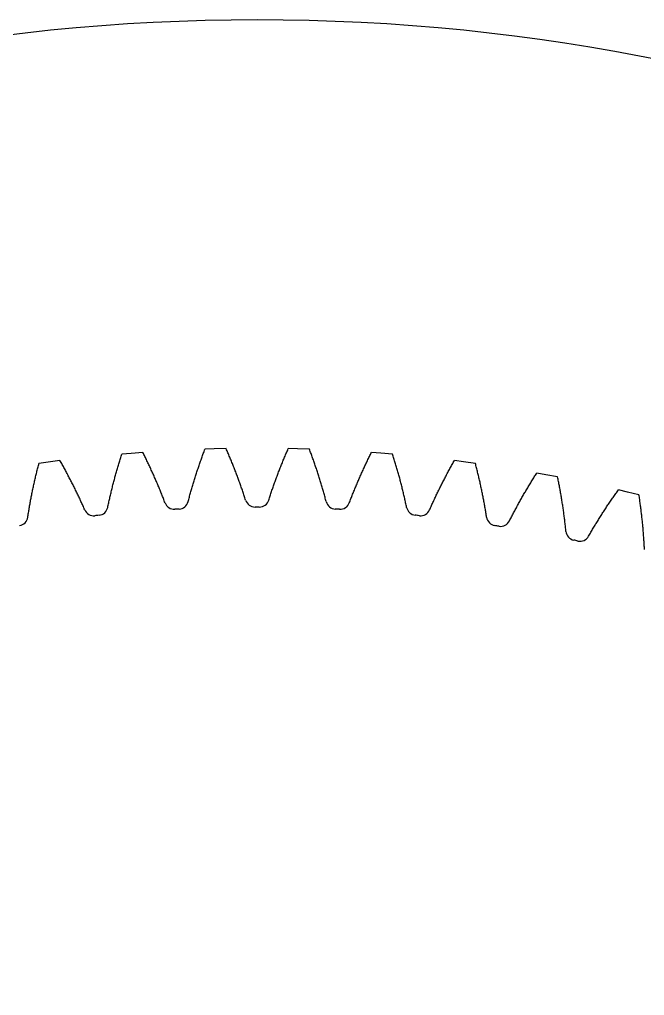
# Model space of a CAD drawing. Header units: inches. Extents: x -337 to 409, y -412 to 336.
# Drawn here: x -217.8 to -175.9, y 270.9 to 336.3 of the extents above; entities that cross this region are included whole.
import ezdxf

# ---------------------------------------------------------------- set-up
doc = ezdxf.new("R2010")
doc.units = ezdxf.units.IN
doc.header["$MEASUREMENT"] = 0

msp = doc.modelspace()

# ---------------------------------------------------------------- linework, layer by layer
at = {"color": 7, "linetype": 'Continuous'}
for p, q in [((-211.013, 306.879), (-210.991, 306.952)), ((-210.991, 306.952), (-210.968, 307.026)), ((-210.968, 307.026), (-210.945, 307.099)), ((-210.945, 307.099), (-210.922, 307.173)), ((-209.469, 307.216), (-209.504, 307.284)), ((-209.435, 307.147), (-209.469, 307.216)), ((-209.401, 307.078), (-209.435, 307.147)), ((-209.367, 307.009), (-209.401, 307.078)), ((-209.333, 306.939), (-209.367, 307.009)), ((-209.299, 306.87), (-209.333, 306.939)), ((-205.58, 306.852), (-205.554, 306.924)), ((-205.554, 306.924), (-205.528, 306.997)), ((-205.528, 306.997), (-205.502, 307.069)), ((-205.502, 307.069), (-205.476, 307.142)), ((-205.476, 307.142), (-205.45, 307.214)), ((-205.45, 307.214), (-205.423, 307.286)), ((-205.423, 307.286), (-205.396, 307.358)), ((-205.396, 307.358), (-205.369, 307.43)), ((-205.369, 307.43), (-205.343, 307.502)), ((-203.89, 307.469), (-203.921, 307.54)), ((-203.859, 307.398), (-203.89, 307.469)), ((-203.829, 307.328), (-203.859, 307.398)), ((-203.798, 307.257), (-203.829, 307.328)), ((-203.768, 307.186), (-203.798, 307.257)), ((-203.738, 307.115), (-203.768, 307.186)), ((-203.708, 307.044), (-203.738, 307.115)), ((-203.679, 306.973), (-203.708, 307.044)), ((-203.649, 306.902), (-203.679, 306.973)), ((-203.62, 306.831), (-203.649, 306.902)), ((-200.055, 306.831), (-200.025, 306.902)), ((-200.025, 306.902), (-199.996, 306.973)), ((-199.996, 306.973), (-199.966, 307.044)), ((-199.966, 307.044), (-199.936, 307.115)), ((-199.936, 307.115), (-199.906, 307.186)), ((-199.906, 307.186), (-199.876, 307.257)), ((-199.876, 307.257), (-199.846, 307.328)), ((-199.846, 307.328), (-199.815, 307.398)), ((-199.815, 307.398), (-199.785, 307.469)), ((-199.785, 307.469), (-199.754, 307.54)), ((-198.305, 307.43), (-198.332, 307.502)), ((-198.278, 307.358), (-198.305, 307.43)), ((-198.251, 307.286), (-198.278, 307.358)), ((-198.225, 307.214), (-198.251, 307.286)), ((-198.198, 307.142), (-198.225, 307.214)), ((-198.172, 307.069), (-198.198, 307.142)), ((-198.146, 306.997), (-198.172, 307.069)), ((-198.12, 306.924), (-198.146, 306.997)), ((-198.094, 306.852), (-198.12, 306.924)), ((-194.375, 306.87), (-194.341, 306.939)), ((-194.341, 306.939), (-194.308, 307.009)), ((-194.308, 307.009), (-194.274, 307.078)), ((-194.274, 307.078), (-194.239, 307.147)), ((-194.239, 307.147), (-194.205, 307.216)), ((-194.205, 307.216), (-194.171, 307.284)), ((-192.73, 307.099), (-192.753, 307.173)), ((-192.707, 307.026), (-192.73, 307.099)), ((-192.684, 306.952), (-192.707, 307.026)), ((-192.661, 306.879), (-192.684, 306.952)), ((-216.571, 306.179), (-216.552, 306.253)), ((-216.552, 306.253), (-216.533, 306.328)), ((-216.533, 306.328), (-216.514, 306.402)), ((-216.514, 306.402), (-216.495, 306.477)), ((-216.495, 306.477), (-216.476, 306.551)), ((-215.028, 306.67), (-215.065, 306.737)), ((-214.99, 306.603), (-215.028, 306.67)), ((-214.952, 306.536), (-214.99, 306.603)), ((-214.915, 306.469), (-214.952, 306.536)), ((-214.877, 306.402), (-214.915, 306.469)), ((-214.84, 306.334), (-214.877, 306.402)), ((-214.803, 306.267), (-214.84, 306.334)), ((-214.766, 306.199), (-214.803, 306.267)), ((-211.211, 306.215), (-211.19, 306.289)), ((-211.19, 306.289), (-211.168, 306.363)), ((-211.168, 306.363), (-211.147, 306.437)), ((-211.147, 306.437), (-211.125, 306.511)), ((-211.125, 306.511), (-211.103, 306.584)), ((-211.103, 306.584), (-211.081, 306.658)), ((-211.081, 306.658), (-211.058, 306.732)), ((-211.058, 306.732), (-211.036, 306.805)), ((-211.036, 306.805), (-211.013, 306.879)), ((-209.266, 306.801), (-209.299, 306.87)), ((-209.232, 306.732), (-209.266, 306.801)), ((-209.199, 306.662), (-209.232, 306.732)), ((-209.166, 306.593), (-209.199, 306.662)), ((-209.133, 306.523), (-209.166, 306.593)), ((-209.1, 306.454), (-209.133, 306.523)), ((-209.067, 306.384), (-209.1, 306.454)), ((-209.035, 306.314), (-209.067, 306.384)), ((-209.002, 306.244), (-209.035, 306.314)), ((-208.97, 306.175), (-209.002, 306.244)), ((-205.806, 306.197), (-205.782, 306.27)), ((-205.782, 306.27), (-205.757, 306.343)), ((-205.757, 306.343), (-205.732, 306.416)), ((-205.732, 306.416), (-205.707, 306.489)), ((-205.707, 306.489), (-205.682, 306.561)), ((-205.682, 306.561), (-205.657, 306.634)), ((-205.657, 306.634), (-205.631, 306.707)), ((-205.631, 306.707), (-205.606, 306.779)), ((-205.606, 306.779), (-205.58, 306.852)), ((-203.59, 306.76), (-203.62, 306.831)), ((-203.561, 306.689), (-203.59, 306.76)), ((-203.532, 306.618), (-203.561, 306.689)), ((-203.503, 306.546), (-203.532, 306.618)), ((-203.475, 306.475), (-203.503, 306.546)), ((-203.446, 306.403), (-203.475, 306.475)), ((-203.418, 306.332), (-203.446, 306.403)), ((-203.389, 306.26), (-203.418, 306.332)), ((-203.361, 306.189), (-203.389, 306.26)), ((-200.313, 306.189), (-200.285, 306.26)), ((-200.285, 306.26), (-200.257, 306.332)), ((-200.257, 306.332), (-200.228, 306.403)), ((-200.228, 306.403), (-200.2, 306.475)), ((-200.2, 306.475), (-200.171, 306.546)), ((-200.171, 306.546), (-200.142, 306.618)), ((-200.142, 306.618), (-200.113, 306.689)), ((-200.113, 306.689), (-200.084, 306.76)), ((-200.084, 306.76), (-200.055, 306.831)), ((-198.069, 306.779), (-198.094, 306.852)), ((-198.043, 306.707), (-198.069, 306.779)), ((-198.018, 306.634), (-198.043, 306.707)), ((-197.992, 306.561), (-198.018, 306.634)), ((-197.967, 306.489), (-197.992, 306.561)), ((-197.942, 306.416), (-197.967, 306.489)), ((-197.917, 306.343), (-197.942, 306.416)), ((-197.893, 306.27), (-197.917, 306.343)), ((-197.868, 306.197), (-197.893, 306.27)), ((-194.704, 306.175), (-194.672, 306.244)), ((-194.672, 306.244), (-194.639, 306.314)), ((-194.639, 306.314), (-194.607, 306.384)), ((-194.607, 306.384), (-194.574, 306.454)), ((-194.574, 306.454), (-194.541, 306.523)), ((-194.541, 306.523), (-194.508, 306.593)), ((-194.508, 306.593), (-194.475, 306.662)), ((-194.475, 306.662), (-194.442, 306.732)), ((-194.442, 306.732), (-194.409, 306.801)), ((-194.409, 306.801), (-194.375, 306.87)), ((-192.638, 306.805), (-192.661, 306.879)), ((-192.616, 306.732), (-192.638, 306.805)), ((-192.594, 306.658), (-192.616, 306.732)), ((-192.571, 306.584), (-192.594, 306.658)), ((-192.549, 306.511), (-192.571, 306.584)), ((-192.528, 306.437), (-192.549, 306.511)), ((-192.506, 306.363), (-192.528, 306.437)), ((-192.484, 306.289), (-192.506, 306.363)), ((-192.463, 306.215), (-192.484, 306.289)), ((-188.909, 306.199), (-188.872, 306.267)), ((-188.872, 306.267), (-188.834, 306.334)), ((-188.834, 306.334), (-188.797, 306.402)), ((-188.797, 306.402), (-188.76, 306.469)), ((-188.76, 306.469), (-188.722, 306.536)), ((-188.722, 306.536), (-188.685, 306.603)), ((-188.685, 306.603), (-188.647, 306.67)), ((-188.647, 306.67), (-188.609, 306.737)), ((-187.179, 306.477), (-187.199, 306.551)), ((-187.16, 306.402), (-187.179, 306.477)), ((-187.141, 306.328), (-187.16, 306.402)), ((-187.122, 306.253), (-187.141, 306.328)), ((-187.104, 306.179), (-187.122, 306.253)), ((-216.715, 305.58), (-216.697, 305.655)), ((-216.697, 305.655), (-216.68, 305.73)), ((-216.68, 305.73), (-216.662, 305.805)), ((-216.662, 305.805), (-216.644, 305.88)), ((-216.644, 305.88), (-216.626, 305.954)), ((-216.626, 305.954), (-216.608, 306.029)), ((-216.608, 306.029), (-216.589, 306.104)), ((-216.589, 306.104), (-216.571, 306.179)), ((-214.729, 306.132), (-214.766, 306.199)), ((-214.692, 306.064), (-214.729, 306.132)), ((-214.656, 305.997), (-214.692, 306.064)), ((-214.619, 305.929), (-214.656, 305.997)), ((-214.583, 305.861), (-214.619, 305.929)), ((-214.547, 305.793), (-214.583, 305.861)), ((-214.511, 305.725), (-214.547, 305.793)), ((-214.475, 305.657), (-214.511, 305.725)), ((-214.439, 305.589), (-214.475, 305.657)), ((-214.403, 305.521), (-214.439, 305.589)), ((-211.397, 305.548), (-211.377, 305.622)), ((-211.377, 305.622), (-211.357, 305.697)), ((-211.357, 305.697), (-211.337, 305.771)), ((-211.337, 305.771), (-211.316, 305.845)), ((-211.316, 305.845), (-211.296, 305.919)), ((-211.296, 305.919), (-211.275, 305.993)), ((-211.275, 305.993), (-211.254, 306.067)), ((-211.254, 306.067), (-211.233, 306.141)), ((-211.233, 306.141), (-211.211, 306.215)), ((-208.938, 306.105), (-208.97, 306.175)), ((-208.906, 306.035), (-208.938, 306.105)), ((-208.874, 305.965), (-208.906, 306.035)), ((-208.842, 305.894), (-208.874, 305.965)), ((-208.811, 305.824), (-208.842, 305.894)), ((-208.779, 305.754), (-208.811, 305.824)), ((-208.748, 305.684), (-208.779, 305.754)), ((-208.717, 305.613), (-208.748, 305.684)), ((-208.686, 305.543), (-208.717, 305.613)), ((-206.02, 305.538), (-205.997, 305.612)), ((-205.997, 305.612), (-205.974, 305.685)), ((-205.974, 305.685), (-205.95, 305.758)), ((-205.95, 305.758), (-205.926, 305.832)), ((-205.926, 305.832), (-205.903, 305.905)), ((-205.903, 305.905), (-205.879, 305.978)), ((-205.879, 305.978), (-205.855, 306.051)), ((-205.855, 306.051), (-205.831, 306.124)), ((-205.831, 306.124), (-205.806, 306.197)), ((-203.333, 306.117), (-203.361, 306.189)), ((-203.305, 306.045), (-203.333, 306.117)), ((-203.278, 305.974), (-203.305, 306.045)), ((-203.25, 305.902), (-203.278, 305.974)), ((-203.222, 305.83), (-203.25, 305.902)), ((-203.195, 305.758), (-203.222, 305.83)), ((-203.168, 305.686), (-203.195, 305.758)), ((-203.141, 305.614), (-203.168, 305.686)), ((-203.114, 305.541), (-203.141, 305.614)), ((-200.56, 305.541), (-200.533, 305.614)), ((-200.533, 305.614), (-200.506, 305.686)), ((-200.506, 305.686), (-200.479, 305.758)), ((-200.479, 305.758), (-200.452, 305.83)), ((-200.452, 305.83), (-200.424, 305.902)), ((-200.424, 305.902), (-200.397, 305.974)), ((-200.397, 305.974), (-200.369, 306.045)), ((-200.369, 306.045), (-200.341, 306.117)), ((-200.341, 306.117), (-200.313, 306.189)), ((-197.844, 306.124), (-197.868, 306.197)), ((-197.82, 306.051), (-197.844, 306.124)), ((-197.796, 305.978), (-197.82, 306.051)), ((-197.772, 305.905), (-197.796, 305.978)), ((-197.748, 305.832), (-197.772, 305.905)), ((-197.724, 305.758), (-197.748, 305.832)), ((-197.701, 305.685), (-197.724, 305.758)), ((-197.678, 305.612), (-197.701, 305.685)), ((-197.654, 305.538), (-197.678, 305.612)), ((-194.988, 305.543), (-194.957, 305.613)), ((-194.957, 305.613), (-194.926, 305.684)), ((-194.926, 305.684), (-194.895, 305.754)), ((-194.895, 305.754), (-194.864, 305.824)), ((-194.864, 305.824), (-194.832, 305.894)), ((-194.832, 305.894), (-194.8, 305.965)), ((-194.8, 305.965), (-194.768, 306.035)), ((-194.768, 306.035), (-194.736, 306.105)), ((-194.736, 306.105), (-194.704, 306.175)), ((-192.442, 306.141), (-192.463, 306.215)), ((-192.421, 306.067), (-192.442, 306.141)), ((-192.4, 305.993), (-192.421, 306.067)), ((-192.379, 305.919), (-192.4, 305.993)), ((-192.358, 305.845), (-192.379, 305.919)), ((-192.338, 305.771), (-192.358, 305.845)), ((-192.317, 305.697), (-192.338, 305.771)), ((-192.297, 305.622), (-192.317, 305.697)), ((-192.277, 305.548), (-192.297, 305.622)), ((-189.271, 305.521), (-189.235, 305.589)), ((-189.235, 305.589), (-189.2, 305.657)), ((-189.2, 305.657), (-189.164, 305.725)), ((-189.164, 305.725), (-189.128, 305.793)), ((-189.128, 305.793), (-189.091, 305.861)), ((-189.091, 305.861), (-189.055, 305.929)), ((-189.055, 305.929), (-189.019, 305.997)), ((-189.019, 305.997), (-188.982, 306.064)), ((-188.982, 306.064), (-188.946, 306.132)), ((-188.946, 306.132), (-188.909, 306.199)), ((-187.085, 306.104), (-187.104, 306.179)), ((-187.067, 306.029), (-187.085, 306.104)), ((-187.048, 305.954), (-187.067, 306.029)), ((-187.03, 305.88), (-187.048, 305.954)), ((-187.012, 305.805), (-187.03, 305.88)), ((-186.994, 305.73), (-187.012, 305.805)), ((-186.977, 305.655), (-186.994, 305.73)), ((-186.959, 305.58), (-186.977, 305.655)), ((-183.289, 305.575), (-183.248, 305.64)), ((-183.248, 305.64), (-183.207, 305.705)), ((-183.207, 305.705), (-183.166, 305.77)), ((-183.166, 305.77), (-183.125, 305.835)), ((-183.125, 305.835), (-183.083, 305.9)), ((-181.669, 305.565), (-181.685, 305.64)), ((-216.866, 304.904), (-216.85, 304.979)), ((-216.85, 304.979), (-216.833, 305.055)), ((-216.833, 305.055), (-216.817, 305.13)), ((-216.817, 305.13), (-216.8, 305.205)), ((-216.8, 305.205), (-216.784, 305.28)), ((-216.784, 305.28), (-216.767, 305.355)), ((-216.767, 305.355), (-216.75, 305.43)), ((-216.75, 305.43), (-216.732, 305.505)), ((-216.732, 305.505), (-216.715, 305.58)), ((-214.368, 305.452), (-214.403, 305.521)), ((-214.333, 305.384), (-214.368, 305.452)), ((-214.297, 305.315), (-214.333, 305.384)), ((-214.262, 305.247), (-214.297, 305.315)), ((-214.227, 305.178), (-214.262, 305.247)), ((-214.192, 305.11), (-214.227, 305.178)), ((-214.158, 305.041), (-214.192, 305.11)), ((-214.123, 304.972), (-214.158, 305.041)), ((-214.089, 304.903), (-214.123, 304.972)), ((-211.571, 304.877), (-211.552, 304.952)), ((-211.552, 304.952), (-211.533, 305.027)), ((-211.533, 305.027), (-211.514, 305.101)), ((-211.514, 305.101), (-211.495, 305.176)), ((-211.495, 305.176), (-211.476, 305.25)), ((-211.476, 305.25), (-211.457, 305.325)), ((-211.457, 305.325), (-211.437, 305.399)), ((-211.437, 305.399), (-211.417, 305.474)), ((-211.417, 305.474), (-211.397, 305.548)), ((-208.655, 305.472), (-208.686, 305.543)), ((-208.625, 305.402), (-208.655, 305.472)), ((-208.594, 305.331), (-208.625, 305.402)), ((-208.564, 305.26), (-208.594, 305.331)), ((-208.533, 305.19), (-208.564, 305.26)), ((-208.503, 305.119), (-208.533, 305.19)), ((-208.473, 305.048), (-208.503, 305.119)), ((-208.444, 304.977), (-208.473, 305.048)), ((-208.414, 304.906), (-208.444, 304.977)), ((-206.221, 304.875), (-206.199, 304.949)), ((-206.199, 304.949), (-206.177, 305.023)), ((-206.177, 305.023), (-206.155, 305.097)), ((-206.155, 305.097), (-206.133, 305.171)), ((-206.133, 305.171), (-206.111, 305.244)), ((-206.111, 305.244), (-206.088, 305.318)), ((-206.088, 305.318), (-206.066, 305.391)), ((-206.066, 305.391), (-206.043, 305.465)), ((-206.043, 305.465), (-206.02, 305.538)), ((-203.088, 305.469), (-203.114, 305.541)), ((-203.061, 305.397), (-203.088, 305.469)), ((-203.035, 305.325), (-203.061, 305.397)), ((-203.009, 305.252), (-203.035, 305.325)), ((-202.983, 305.18), (-203.009, 305.252)), ((-202.957, 305.107), (-202.983, 305.18)), ((-202.931, 305.035), (-202.957, 305.107)), ((-202.906, 304.962), (-202.931, 305.035)), ((-202.881, 304.89), (-202.906, 304.962)), ((-200.794, 304.89), (-200.768, 304.962)), ((-200.768, 304.962), (-200.743, 305.035)), ((-200.743, 305.035), (-200.717, 305.107)), ((-200.717, 305.107), (-200.691, 305.18)), ((-200.691, 305.18), (-200.666, 305.252)), ((-200.666, 305.252), (-200.639, 305.325)), ((-200.639, 305.325), (-200.613, 305.397)), ((-200.613, 305.397), (-200.587, 305.469)), ((-200.587, 305.469), (-200.56, 305.541)), ((-197.631, 305.465), (-197.654, 305.538)), ((-197.609, 305.391), (-197.631, 305.465)), ((-197.586, 305.318), (-197.609, 305.391)), ((-197.564, 305.244), (-197.586, 305.318)), ((-197.541, 305.171), (-197.564, 305.244)), ((-197.519, 305.097), (-197.541, 305.171)), ((-197.497, 305.023), (-197.519, 305.097)), ((-197.475, 304.949), (-197.497, 305.023)), ((-197.453, 304.875), (-197.475, 304.949)), ((-195.26, 304.906), (-195.231, 304.977)), ((-195.231, 304.977), (-195.201, 305.048)), ((-195.201, 305.048), (-195.171, 305.119)), ((-195.171, 305.119), (-195.141, 305.19)), ((-195.141, 305.19), (-195.111, 305.26)), ((-195.111, 305.26), (-195.08, 305.331)), ((-195.08, 305.331), (-195.05, 305.402)), ((-195.05, 305.402), (-195.019, 305.472)), ((-195.019, 305.472), (-194.988, 305.543)), ((-192.257, 305.474), (-192.277, 305.548)), ((-192.237, 305.399), (-192.257, 305.474)), ((-192.218, 305.325), (-192.237, 305.399)), ((-192.198, 305.25), (-192.218, 305.325)), ((-192.179, 305.176), (-192.198, 305.25)), ((-192.16, 305.101), (-192.179, 305.176)), ((-192.141, 305.027), (-192.16, 305.101)), ((-192.122, 304.952), (-192.141, 305.027)), ((-192.104, 304.877), (-192.122, 304.952)), ((-189.585, 304.903), (-189.551, 304.972)), ((-189.551, 304.972), (-189.517, 305.041)), ((-189.517, 305.041), (-189.482, 305.11)), ((-189.482, 305.11), (-189.447, 305.178)), ((-189.447, 305.178), (-189.412, 305.247)), ((-189.412, 305.247), (-189.377, 305.315)), ((-189.377, 305.315), (-189.342, 305.384)), ((-189.342, 305.384), (-189.306, 305.452)), ((-189.306, 305.452), (-189.271, 305.521)), ((-186.942, 305.505), (-186.959, 305.58)), ((-186.925, 305.43), (-186.942, 305.505)), ((-186.908, 305.355), (-186.925, 305.43)), ((-186.891, 305.28), (-186.908, 305.355)), ((-186.874, 305.205), (-186.891, 305.28)), ((-186.857, 305.13), (-186.874, 305.205)), ((-186.841, 305.055), (-186.857, 305.13)), ((-186.825, 304.979), (-186.841, 305.055)), ((-186.809, 304.904), (-186.825, 304.979)), ((-183.69, 304.918), (-183.651, 304.984)), ((-183.651, 304.984), (-183.611, 305.05)), ((-183.611, 305.05), (-183.571, 305.116)), ((-183.571, 305.116), (-183.531, 305.181)), ((-183.531, 305.181), (-183.491, 305.247)), ((-183.491, 305.247), (-183.451, 305.313)), ((-183.451, 305.313), (-183.411, 305.378)), ((-183.411, 305.378), (-183.37, 305.444)), ((-183.37, 305.444), (-183.33, 305.509)), ((-183.33, 305.509), (-183.289, 305.575)), ((-181.654, 305.49), (-181.669, 305.565)), ((-181.639, 305.414), (-181.654, 305.49)), ((-181.624, 305.339), (-181.639, 305.414)), ((-181.609, 305.263), (-181.624, 305.339)), ((-181.595, 305.188), (-181.609, 305.263)), ((-181.58, 305.112), (-181.595, 305.188)), ((-181.566, 305.036), (-181.58, 305.112)), ((-181.552, 304.961), (-181.566, 305.036)), ((-181.538, 304.885), (-181.552, 304.961)), ((-217.004, 304.225), (-216.989, 304.301)), ((-216.989, 304.301), (-216.974, 304.376)), ((-216.974, 304.376), (-216.959, 304.452)), ((-216.959, 304.452), (-216.944, 304.527)), ((-216.944, 304.527), (-216.929, 304.603)), ((-216.929, 304.603), (-216.913, 304.678)), ((-216.913, 304.678), (-216.898, 304.753)), ((-216.898, 304.753), (-216.882, 304.829)), ((-216.882, 304.829), (-216.866, 304.904)), ((-214.055, 304.834), (-214.089, 304.903)), ((-214.021, 304.765), (-214.055, 304.834)), ((-213.987, 304.696), (-214.021, 304.765)), ((-213.953, 304.627), (-213.987, 304.696)), ((-213.92, 304.558), (-213.953, 304.627)), ((-213.886, 304.488), (-213.92, 304.558)), ((-213.853, 304.419), (-213.886, 304.488)), ((-213.82, 304.349), (-213.853, 304.419)), ((-213.787, 304.28), (-213.82, 304.349)), ((-213.754, 304.21), (-213.787, 304.28)), ((-211.73, 304.203), (-211.713, 304.279)), ((-211.713, 304.279), (-211.696, 304.353)), ((-211.696, 304.353), (-211.679, 304.428)), ((-211.679, 304.428), (-211.661, 304.503)), ((-211.661, 304.503), (-211.643, 304.578)), ((-211.643, 304.578), (-211.625, 304.653)), ((-211.625, 304.653), (-211.607, 304.728)), ((-211.607, 304.728), (-211.589, 304.803)), ((-211.589, 304.803), (-211.571, 304.877)), ((-208.385, 304.835), (-208.414, 304.906)), ((-208.355, 304.764), (-208.385, 304.835)), ((-208.326, 304.692), (-208.355, 304.764)), ((-208.297, 304.621), (-208.326, 304.692)), ((-208.269, 304.55), (-208.297, 304.621)), ((-208.24, 304.478), (-208.269, 304.55)), ((-208.212, 304.407), (-208.24, 304.478)), ((-208.183, 304.335), (-208.212, 304.407)), ((-208.155, 304.263), (-208.183, 304.335)), ((-206.408, 304.209), (-206.388, 304.283)), ((-206.388, 304.283), (-206.367, 304.357)), ((-206.367, 304.357), (-206.347, 304.431)), ((-206.347, 304.431), (-206.326, 304.505)), ((-206.326, 304.505), (-206.306, 304.579)), ((-206.306, 304.579), (-206.285, 304.654)), ((-206.285, 304.654), (-206.264, 304.728)), ((-206.264, 304.728), (-206.242, 304.801)), ((-206.242, 304.801), (-206.221, 304.875)), ((-202.856, 304.817), (-202.881, 304.89)), ((-202.831, 304.744), (-202.856, 304.817)), ((-202.806, 304.671), (-202.831, 304.744)), ((-202.781, 304.598), (-202.806, 304.671)), ((-202.757, 304.525), (-202.781, 304.598)), ((-202.732, 304.452), (-202.757, 304.525)), ((-202.708, 304.379), (-202.732, 304.452)), ((-202.684, 304.306), (-202.708, 304.379)), ((-202.661, 304.233), (-202.684, 304.306)), ((-201.014, 304.233), (-200.99, 304.306)), ((-200.99, 304.306), (-200.966, 304.379)), ((-200.966, 304.379), (-200.942, 304.452)), ((-200.942, 304.452), (-200.918, 304.525)), ((-200.918, 304.525), (-200.893, 304.598)), ((-200.893, 304.598), (-200.869, 304.671)), ((-200.869, 304.671), (-200.844, 304.744)), ((-200.844, 304.744), (-200.819, 304.817)), ((-200.819, 304.817), (-200.794, 304.89)), ((-197.432, 304.801), (-197.453, 304.875)), ((-197.411, 304.728), (-197.432, 304.801)), ((-197.39, 304.654), (-197.411, 304.728)), ((-197.369, 304.579), (-197.39, 304.654)), ((-197.348, 304.505), (-197.369, 304.579)), ((-197.327, 304.431), (-197.348, 304.505)), ((-197.307, 304.357), (-197.327, 304.431)), ((-197.287, 304.283), (-197.307, 304.357)), ((-197.267, 304.209), (-197.287, 304.283)), ((-195.519, 304.263), (-195.491, 304.335)), ((-195.491, 304.335), (-195.463, 304.407)), ((-195.463, 304.407), (-195.434, 304.478)), ((-195.434, 304.478), (-195.406, 304.55)), ((-195.406, 304.55), (-195.377, 304.621)), ((-195.377, 304.621), (-195.348, 304.692)), ((-195.348, 304.692), (-195.319, 304.764)), ((-195.319, 304.764), (-195.29, 304.835)), ((-195.29, 304.835), (-195.26, 304.906)), ((-192.085, 304.803), (-192.104, 304.877)), ((-192.067, 304.728), (-192.085, 304.803)), ((-192.049, 304.653), (-192.067, 304.728)), ((-192.031, 304.578), (-192.049, 304.653)), ((-192.013, 304.503), (-192.031, 304.578)), ((-191.996, 304.428), (-192.013, 304.503)), ((-191.978, 304.353), (-191.996, 304.428)), ((-191.961, 304.279), (-191.978, 304.353)), ((-191.944, 304.203), (-191.961, 304.279)), ((-189.92, 304.21), (-189.887, 304.28)), ((-189.887, 304.28), (-189.855, 304.349)), ((-189.855, 304.349), (-189.821, 304.419)), ((-189.821, 304.419), (-189.788, 304.488)), ((-189.788, 304.488), (-189.755, 304.558)), ((-189.755, 304.558), (-189.721, 304.627)), ((-189.721, 304.627), (-189.687, 304.696)), ((-189.687, 304.696), (-189.654, 304.765)), ((-189.654, 304.765), (-189.619, 304.834)), ((-189.619, 304.834), (-189.585, 304.903)), ((-186.793, 304.829), (-186.809, 304.904)), ((-186.777, 304.753), (-186.793, 304.829)), ((-186.761, 304.678), (-186.777, 304.753)), ((-186.746, 304.603), (-186.761, 304.678)), ((-186.73, 304.527), (-186.746, 304.603)), ((-186.715, 304.452), (-186.73, 304.527)), ((-186.7, 304.376), (-186.715, 304.452)), ((-186.685, 304.301), (-186.7, 304.376)), ((-186.671, 304.225), (-186.685, 304.301)), ((-184.078, 304.253), (-184.04, 304.32)), ((-184.04, 304.32), (-184.002, 304.387)), ((-184.002, 304.387), (-183.963, 304.454)), ((-183.963, 304.454), (-183.925, 304.52)), ((-183.925, 304.52), (-183.886, 304.587)), ((-183.886, 304.587), (-183.847, 304.653)), ((-183.847, 304.653), (-183.808, 304.719)), ((-183.808, 304.719), (-183.769, 304.786)), ((-183.769, 304.786), (-183.73, 304.852)), ((-183.73, 304.852), (-183.69, 304.918)), ((-181.524, 304.809), (-181.538, 304.885)), ((-181.51, 304.734), (-181.524, 304.809)), ((-181.496, 304.658), (-181.51, 304.734)), ((-181.483, 304.582), (-181.496, 304.658)), ((-181.47, 304.506), (-181.483, 304.582)), ((-181.457, 304.43), (-181.47, 304.506)), ((-181.444, 304.355), (-181.457, 304.43)), ((-181.431, 304.279), (-181.444, 304.355)), ((-181.418, 304.203), (-181.431, 304.279)), ((-177.963, 304.271), (-177.919, 304.334)), ((-177.919, 304.334), (-177.875, 304.397)), ((-177.875, 304.397), (-177.831, 304.46)), ((-177.831, 304.46), (-177.787, 304.523)), ((-177.787, 304.523), (-177.743, 304.586)), ((-177.743, 304.586), (-177.698, 304.649)), ((-177.698, 304.649), (-177.654, 304.712)), ((-177.654, 304.712), (-177.609, 304.774)), ((-176.214, 304.366), (-176.226, 304.442)), ((-176.203, 304.29), (-176.214, 304.366)), ((-176.192, 304.214), (-176.203, 304.29)), ((-217.128, 303.544), (-217.115, 303.62)), ((-217.115, 303.62), (-217.102, 303.696)), ((-217.102, 303.696), (-217.088, 303.771)), ((-217.088, 303.771), (-217.075, 303.847)), ((-217.075, 303.847), (-217.061, 303.923)), ((-217.061, 303.923), (-217.047, 303.998)), ((-217.047, 303.998), (-217.033, 304.074)), ((-217.033, 304.074), (-217.018, 304.15)), ((-217.018, 304.15), (-217.004, 304.225)), ((-213.722, 304.141), (-213.754, 304.21)), ((-213.689, 304.071), (-213.722, 304.141)), ((-213.657, 304.001), (-213.689, 304.071)), ((-213.625, 303.931), (-213.657, 304.001)), ((-213.593, 303.861), (-213.625, 303.931)), ((-213.561, 303.791), (-213.593, 303.861)), ((-213.53, 303.721), (-213.561, 303.791)), ((-213.498, 303.651), (-213.53, 303.721)), ((-213.467, 303.58), (-213.498, 303.651)), ((-211.86, 303.602), (-211.845, 303.677)), ((-211.845, 303.677), (-211.829, 303.752)), ((-211.829, 303.752), (-211.813, 303.828)), ((-211.813, 303.828), (-211.797, 303.903)), ((-211.797, 303.903), (-211.78, 303.978)), ((-211.78, 303.978), (-211.764, 304.053)), ((-211.764, 304.053), (-211.747, 304.128)), ((-211.747, 304.128), (-211.73, 304.203)), ((-208.127, 304.192), (-208.155, 304.263)), ((-208.1, 304.12), (-208.127, 304.192)), ((-208.072, 304.048), (-208.1, 304.12)), ((-208.045, 303.976), (-208.072, 304.048)), ((-208.018, 303.904), (-208.045, 303.976)), ((-206.467, 303.985), (-206.447, 304.06)), ((-206.447, 304.06), (-206.428, 304.134)), ((-206.428, 304.134), (-206.408, 304.209)), ((-202.637, 304.159), (-202.661, 304.233)), ((-202.614, 304.086), (-202.637, 304.159)), ((-201.837, 303.622), (-201.979, 303.622)), ((-201.695, 303.622), (-201.837, 303.622)), ((-201.061, 304.086), (-201.037, 304.159)), ((-201.037, 304.159), (-201.014, 304.233)), ((-197.247, 304.134), (-197.267, 304.209)), ((-197.227, 304.06), (-197.247, 304.134)), ((-197.208, 303.985), (-197.227, 304.06)), ((-195.657, 303.904), (-195.629, 303.976)), ((-195.629, 303.976), (-195.602, 304.048)), ((-195.602, 304.048), (-195.575, 304.12)), ((-195.575, 304.12), (-195.547, 304.192)), ((-195.547, 304.192), (-195.519, 304.263)), ((-191.927, 304.128), (-191.944, 304.203)), ((-191.91, 304.053), (-191.927, 304.128)), ((-191.894, 303.978), (-191.91, 304.053)), ((-191.878, 303.903), (-191.894, 303.978)), ((-191.862, 303.828), (-191.878, 303.903)), ((-191.846, 303.752), (-191.862, 303.828)), ((-191.83, 303.677), (-191.846, 303.752)), ((-191.814, 303.602), (-191.83, 303.677)), ((-190.208, 303.58), (-190.176, 303.651)), ((-190.176, 303.651), (-190.145, 303.721)), ((-190.145, 303.721), (-190.113, 303.791)), ((-190.113, 303.791), (-190.082, 303.861)), ((-190.082, 303.861), (-190.05, 303.931)), ((-190.05, 303.931), (-190.018, 304.001)), ((-190.018, 304.001), (-189.985, 304.071)), ((-189.985, 304.071), (-189.953, 304.141)), ((-189.953, 304.141), (-189.92, 304.21)), ((-186.656, 304.15), (-186.671, 304.225)), ((-186.642, 304.074), (-186.656, 304.15)), ((-186.627, 303.998), (-186.642, 304.074)), ((-186.614, 303.923), (-186.627, 303.998)), ((-186.6, 303.847), (-186.614, 303.923)), ((-186.586, 303.771), (-186.6, 303.847)), ((-186.573, 303.696), (-186.586, 303.771)), ((-186.559, 303.62), (-186.573, 303.696)), ((-186.546, 303.544), (-186.559, 303.62)), ((-184.452, 303.58), (-184.415, 303.648)), ((-184.415, 303.648), (-184.379, 303.716)), ((-184.379, 303.716), (-184.341, 303.783)), ((-184.341, 303.783), (-184.304, 303.851)), ((-184.304, 303.851), (-184.267, 303.918)), ((-184.267, 303.918), (-184.23, 303.985)), ((-184.23, 303.985), (-184.192, 304.052)), ((-184.192, 304.052), (-184.154, 304.119)), ((-184.154, 304.119), (-184.116, 304.186)), ((-184.116, 304.186), (-184.078, 304.253)), ((-181.406, 304.127), (-181.418, 304.203)), ((-181.393, 304.051), (-181.406, 304.127)), ((-181.381, 303.975), (-181.393, 304.051)), ((-181.369, 303.899), (-181.381, 303.975)), ((-181.357, 303.823), (-181.369, 303.899)), ((-181.346, 303.747), (-181.357, 303.823)), ((-181.334, 303.671), (-181.346, 303.747)), ((-181.323, 303.595), (-181.334, 303.671)), ((-178.437, 303.569), (-178.395, 303.633)), ((-178.395, 303.633), (-178.352, 303.697)), ((-178.352, 303.697), (-178.309, 303.762)), ((-178.309, 303.762), (-178.267, 303.825)), ((-178.267, 303.825), (-178.224, 303.889)), ((-178.224, 303.889), (-178.181, 303.953)), ((-178.181, 303.953), (-178.137, 304.017)), ((-178.137, 304.017), (-178.094, 304.08)), ((-178.094, 304.08), (-178.051, 304.144)), ((-178.051, 304.144), (-178.007, 304.207)), ((-178.007, 304.207), (-177.963, 304.271)), ((-176.181, 304.137), (-176.192, 304.214)), ((-176.17, 304.061), (-176.181, 304.137)), ((-176.16, 303.985), (-176.17, 304.061)), ((-176.149, 303.909), (-176.16, 303.985)), ((-176.139, 303.833), (-176.149, 303.909)), ((-176.129, 303.756), (-176.139, 303.833)), ((-176.119, 303.68), (-176.129, 303.756)), ((-176.109, 303.604), (-176.119, 303.68)), ((-217.226, 302.936), (-217.214, 303.012)), ((-217.214, 303.012), (-217.203, 303.088)), ((-217.203, 303.088), (-217.191, 303.164)), ((-217.191, 303.164), (-217.179, 303.24)), ((-217.179, 303.24), (-217.166, 303.316)), ((-217.166, 303.316), (-217.154, 303.392)), ((-217.154, 303.392), (-217.141, 303.468)), ((-217.141, 303.468), (-217.128, 303.544)), ((-213.436, 303.51), (-213.467, 303.58)), ((-213.405, 303.439), (-213.436, 303.51)), ((-190.269, 303.439), (-190.239, 303.51)), ((-190.239, 303.51), (-190.208, 303.58)), ((-186.533, 303.468), (-186.546, 303.544)), ((-186.521, 303.392), (-186.533, 303.468)), ((-186.508, 303.316), (-186.521, 303.392)), ((-186.496, 303.24), (-186.508, 303.316)), ((-186.484, 303.164), (-186.496, 303.24)), ((-186.472, 303.088), (-186.484, 303.164)), ((-186.46, 303.012), (-186.472, 303.088)), ((-186.448, 302.936), (-186.46, 303.012)), ((-184.81, 302.899), (-184.775, 302.968)), ((-184.775, 302.968), (-184.74, 303.036)), ((-184.74, 303.036), (-184.704, 303.104)), ((-184.704, 303.104), (-184.669, 303.173)), ((-184.669, 303.173), (-184.633, 303.241)), ((-184.633, 303.241), (-184.597, 303.309)), ((-184.597, 303.309), (-184.561, 303.377)), ((-184.561, 303.377), (-184.525, 303.445)), ((-184.525, 303.445), (-184.489, 303.513)), ((-184.489, 303.513), (-184.452, 303.58)), ((-181.312, 303.518), (-181.323, 303.595)), ((-181.301, 303.442), (-181.312, 303.518)), ((-181.29, 303.366), (-181.301, 303.442)), ((-181.279, 303.29), (-181.29, 303.366)), ((-181.268, 303.214), (-181.279, 303.29)), ((-181.258, 303.137), (-181.268, 303.214)), ((-181.248, 303.061), (-181.258, 303.137)), ((-181.238, 302.985), (-181.248, 303.061)), ((-181.228, 302.909), (-181.238, 302.985)), ((-178.854, 302.922), (-178.813, 302.987)), ((-178.813, 302.987), (-178.772, 303.052)), ((-178.772, 303.052), (-178.73, 303.117)), ((-178.73, 303.117), (-178.689, 303.182)), ((-178.689, 303.182), (-178.647, 303.247)), ((-178.647, 303.247), (-178.606, 303.311)), ((-178.606, 303.311), (-178.564, 303.376)), ((-178.564, 303.376), (-178.522, 303.44)), ((-178.522, 303.44), (-178.479, 303.505)), ((-178.479, 303.505), (-178.437, 303.569)), ((-176.099, 303.527), (-176.109, 303.604)), ((-176.089, 303.451), (-176.099, 303.527)), ((-176.08, 303.375), (-176.089, 303.451)), ((-176.071, 303.298), (-176.08, 303.375)), ((-176.062, 303.222), (-176.071, 303.298)), ((-176.053, 303.145), (-176.062, 303.222)), ((-176.044, 303.069), (-176.053, 303.145)), ((-176.035, 302.993), (-176.044, 303.069)), ((-176.027, 302.916), (-176.035, 302.993)), ((-184.914, 302.693), (-184.88, 302.762)), ((-184.88, 302.762), (-184.845, 302.831)), ((-184.845, 302.831), (-184.81, 302.899)), ((-181.218, 302.832), (-181.228, 302.909)), ((-181.209, 302.756), (-181.218, 302.832)), ((-181.2, 302.679), (-181.209, 302.756)), ((-181.191, 302.603), (-181.2, 302.679)), ((-181.182, 302.526), (-181.191, 302.603)), ((-181.173, 302.45), (-181.182, 302.526)), ((-181.164, 302.373), (-181.173, 302.45)), ((-181.156, 302.297), (-181.164, 302.373)), ((-179.256, 302.266), (-179.217, 302.332)), ((-179.217, 302.332), (-179.177, 302.398)), ((-179.177, 302.398), (-179.137, 302.464)), ((-179.137, 302.464), (-179.097, 302.53)), ((-179.097, 302.53), (-179.057, 302.595)), ((-179.057, 302.595), (-179.017, 302.661)), ((-179.017, 302.661), (-178.976, 302.726)), ((-178.976, 302.726), (-178.936, 302.792)), ((-178.936, 302.792), (-178.895, 302.857)), ((-178.895, 302.857), (-178.854, 302.922)), ((-176.018, 302.839), (-176.027, 302.916)), ((-176.01, 302.763), (-176.018, 302.839)), ((-176.002, 302.686), (-176.01, 302.763)), ((-175.994, 302.61), (-176.002, 302.686)), ((-175.987, 302.533), (-175.994, 302.61)), ((-175.979, 302.457), (-175.987, 302.533)), ((-175.972, 302.38), (-175.979, 302.457)), ((-175.964, 302.303), (-175.972, 302.38)), ((-181.148, 302.221), (-181.156, 302.297)), ((-181.14, 302.144), (-181.148, 302.221)), ((-181.132, 302.067), (-181.14, 302.144)), ((-181.125, 301.991), (-181.132, 302.067)), ((-179.605, 301.668), (-179.567, 301.735)), ((-179.567, 301.735), (-179.529, 301.801)), ((-179.529, 301.801), (-179.49, 301.868)), ((-179.49, 301.868), (-179.452, 301.935)), ((-179.452, 301.935), (-179.413, 302.001)), ((-179.413, 302.001), (-179.374, 302.068)), ((-179.374, 302.068), (-179.335, 302.134)), ((-179.335, 302.134), (-179.296, 302.2)), ((-179.296, 302.2), (-179.256, 302.266)), ((-175.957, 302.227), (-175.964, 302.303)), ((-175.951, 302.15), (-175.957, 302.227)), ((-175.944, 302.074), (-175.951, 302.15)), ((-175.937, 301.997), (-175.944, 302.074)), ((-175.931, 301.92), (-175.937, 301.997)), ((-175.925, 301.843), (-175.931, 301.92)), ((-175.919, 301.767), (-175.925, 301.843)), ((-175.913, 301.69), (-175.919, 301.767)), ((-175.907, 301.613), (-175.913, 301.69)), ((-175.902, 301.536), (-175.907, 301.613)), ((-175.897, 301.46), (-175.902, 301.536)), ((-175.891, 301.383), (-175.897, 301.46)), ((-175.887, 301.306), (-175.891, 301.383)), ((-175.882, 301.229), (-175.887, 301.306)), ((-175.877, 301.152), (-175.882, 301.229)), ((-175.873, 301.076), (-175.877, 301.152)), ((-175.869, 300.999), (-175.873, 301.076)), ((-175.865, 300.922), (-175.869, 300.999)), ((-175.861, 300.845), (-175.865, 300.922)), ((-175.857, 300.768), (-175.861, 300.845))]:
    msp.add_line(p, q, dxfattribs=at)
at = {"color": 7, "linetype": 'Continuous', "flags": 128}
for points in [[(-209.503, 307.284), (-210.298, 307.224), (-210.922, 307.173)], [(-203.921, 307.54), (-204.717, 307.521), (-205.343, 307.502)], [(-198.332, 307.502), (-199.128, 307.526), (-199.754, 307.54)], [(-192.753, 307.173), (-193.547, 307.238), (-194.171, 307.284)], [(-215.065, 306.737), (-215.855, 306.635), (-216.476, 306.551)], [(-187.199, 306.551), (-187.988, 306.658), (-188.609, 306.737)], [(-181.685, 305.64), (-182.467, 305.788), (-183.083, 305.9)], [(-176.226, 304.442), (-177, 304.63), (-177.609, 304.774)], [(-212.584, 303.059), (-212.663, 303.051), (-212.725, 303.044)], [(-212.443, 303.074), (-212.522, 303.066), (-212.584, 303.059)], [(-207.218, 303.481), (-207.297, 303.477), (-207.36, 303.474)], [(-207.076, 303.489), (-207.156, 303.485), (-207.218, 303.481)], [(-196.456, 303.481), (-196.536, 303.486), (-196.598, 303.489)], [(-196.315, 303.474), (-196.394, 303.478), (-196.456, 303.481)], [(-191.09, 303.059), (-191.169, 303.068), (-191.231, 303.074)], [(-190.949, 303.044), (-191.028, 303.053), (-191.09, 303.059)], [(-185.754, 302.357), (-185.832, 302.369), (-185.894, 302.379)], [(-185.614, 302.334), (-185.692, 302.347), (-185.754, 302.357)], [(-180.461, 301.376), (-180.539, 301.392), (-180.6, 301.405)], [(-180.322, 301.346), (-180.4, 301.363), (-180.461, 301.376)]]:
    msp.add_lwpolyline(points, dxfattribs=at)
at = {"color": 7, "linetype": 'Continuous'}
for centre, radius, start, end in [((-207.396, 304.138), 0.665, 200.58208, 273.09661), ((-207.11, 304.153), 0.665, 272.92723, 345.39549), ((-201.98, 304.287), 0.665, 197.59531, 270.09406), ((-201.694, 304.287), 0.665, 269.91325, 342.40865), ((-196.564, 304.153), 0.665, 194.60329, 267.09225), ((-196.279, 304.138), 0.665, 266.92106, 339.4011), ((-212.796, 303.705), 0.664, 203.56664, 276.09936), ((-212.511, 303.735), 0.665, 275.90891, 348.39984), ((-191.163, 303.735), 0.664, 191.57448, 264.10684), ((-190.879, 303.705), 0.665, 263.91871, 336.40802), ((-217.883, 303.036), 0.665, 278.91507, 351.40791), ((-185.791, 303.036), 0.665, 188.59566, 261.08331), ((-185.509, 302.991), 0.665, 260.90915, 333.41036), ((-180.463, 302.055), 0.665, 185.58403, 258.09237), ((-180.183, 301.996), 0.665, 257.91631, 330.40141)]:
    msp.add_arc(centre, radius, start, end, dxfattribs=at)
msp.add_ellipse((-201.837, 200.81), major_axis=(-135.5, 0), ratio=1, dxfattribs=at)

doc.saveas('drawing.dxf')
